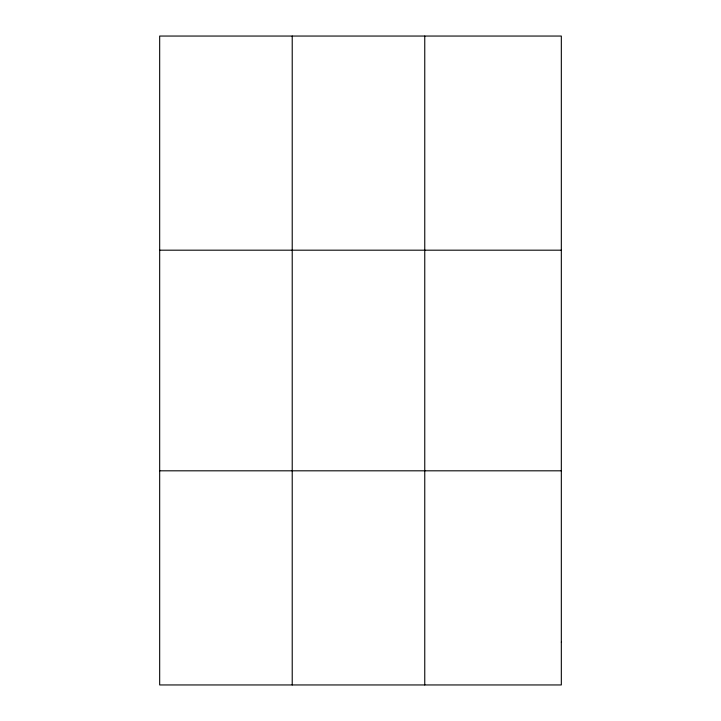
<?xml version="1.0" encoding="UTF-8"?>
<svg xmlns="http://www.w3.org/2000/svg" width="721" height="721" viewBox="0 0 721 721"><rect width="100%" height="100%" fill="white"/><g stroke="black" fill="none" stroke-linecap="round" stroke-linejoin="round"><path stroke-width="1.08" d="M292.221 684.95L292.221 36.05M424.759 684.95L424.759 36.05M159.674 250.187L561.326 250.187M159.674 470.813L561.326 470.813M561.326 642.123L561.326 684.95L159.674 684.95L159.674 36.05L561.326 36.05L561.326 642.123"/></g></svg>
